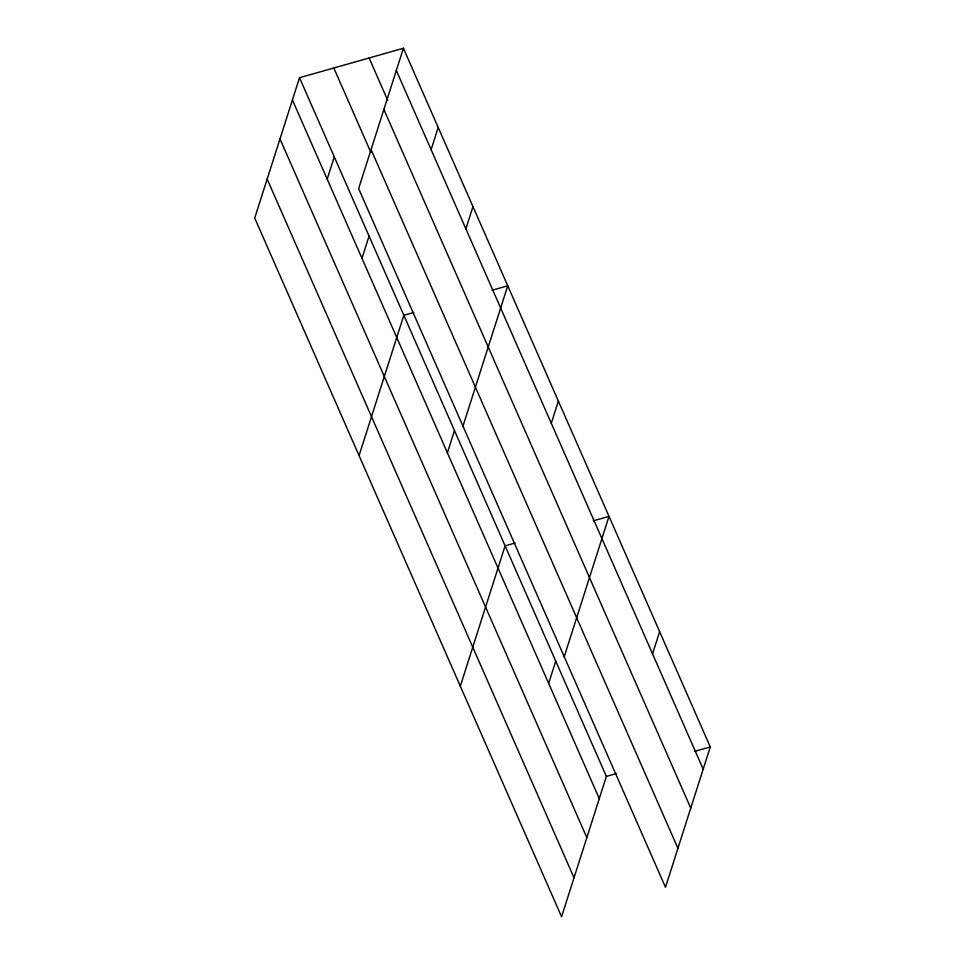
<?xml version="1.0" encoding="UTF-8"?>
<svg xmlns="http://www.w3.org/2000/svg" width="965" height="965" viewBox="0 0 965 965"><rect width="100%" height="100%" fill="white"/><g stroke="black" fill="none" stroke-linecap="round" stroke-linejoin="round"><path stroke-width="1.45" d="M299.512 77.719L254.724 218.054L561.582 916.75L606.37 776.415L299.512 77.719L403.418 48.25L710.276 746.946L665.488 887.281L358.63 188.585L403.418 48.25M327.195 179.128L334.288 156.909M361.971 258.318L369.064 236.087M431.102 149.659L438.194 127.44M359.064 455.613L403.84 315.278L413.84 312.443M465.878 228.838L472.971 206.619M447.386 452.79L454.479 430.559M462.959 426.144L507.747 285.809L492.029 290.26M460.317 686.175L505.105 545.852L515.105 543.006M551.28 423.309L558.373 401.09M548.651 683.353L555.744 661.134M564.223 656.707L609.012 516.371L593.294 520.835M652.545 653.884L659.638 631.665M606.37 776.415L616.37 773.58M694.559 751.397L710.276 746.946M396.326 70.469L703.183 769.165M369.125 57.972L387.713 100.3M383.877 109.455L690.747 808.139M371.067 149.611L677.925 848.307M333.806 67.996L370.97 152.639M292.419 99.95L599.277 798.634M279.983 138.924L586.841 837.62M267.16 179.08L574.03 877.776"/></g></svg>
